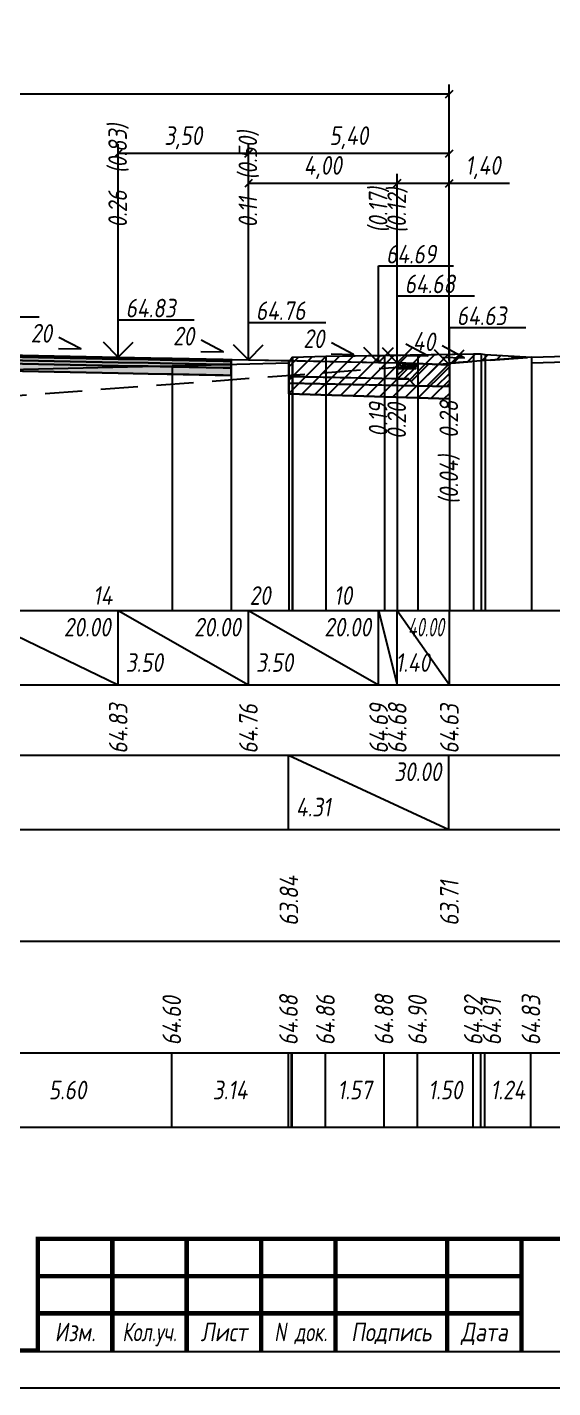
# Model space of a CAD drawing. Extents: x -717 to 1451, y -133302 to 233.
# Drawn here: x 198.5 to 269.1, y -126548.4 to -126365.7 of the extents above; entities that cross this region are included whole.
import ezdxf
from ezdxf.enums import TextEntityAlignment as Align

# ---------------------------------------------------------------- set-up
doc = ezdxf.new("R2010")
doc.units = 0
doc.linetypes.add('штриховая', pattern=[0.75, 0.5, -0.25])
for name, color, linetype in [('Зарамочное оформление', 7, 'Continuous'), ('Интерполированный поперечник', 2, 'Continuous'), ('Код_510', 7, 'Continuous'), ('Код_514', 1, 'Continuous'), ('Код_516', 1, 'Continuous'), ('Контур_0', 7, 'Continuous'), ('Контур_2564', 7, 'Continuous'), ('Контур_2660', 7, 'Continuous'), ('Контур_2665', 7, 'Continuous'), ('Контур_400', 7, 'Continuous'), ('Контур_508', 7, 'Continuous'), ('Контур_512', 7, 'Continuous'), ('Контур_513', 7, 'Continuous'), ('Красный поперечник', 1, 'Continuous'), ('Объём_2501', 7, 'Continuous'), ('Объём_2564', 7, 'Continuous'), ('Объём_2650', 7, 'Continuous'), ('Объём_2660', 7, 'Continuous'), ('Объём_2661', 7, 'Continuous'), ('Объём_2662', 7, 'Continuous'), ('Объём_2665', 7, 'Continuous'), ('Объём_2666', 7, 'Continuous'), ('Объём_2667', 7, 'Continuous'), ('Объём_2668', 7, 'Continuous'), ('Объём_2669', 7, 'Continuous'), ('Объём_2675', 7, 'Continuous'), ('Объём_2753', 7, 'Continuous'), ('Откосы', 7, 'Continuous'), ('Отметки покрытия', 7, 'Continuous'), ('Рабочие отметки', 7, 'Continuous'), ('Рабочие отметки доп.', 7, 'Continuous'), ('Слои выравнивания', 7, 'Continuous'), ('Таблица', 7, 'Continuous'), ('Уклоны проезжей части', 7, 'Continuous'), ('Черный поперечник', 3, 'Continuous')]:
    doc.layers.add(name, color=color, linetype=linetype)
for name, color, linetype, true_color in [('Контур_2540', 2, 'Continuous', 0xffff00), ('Контур_2560', 2, 'Continuous', 0xffff00), ('Контур_2561', 7, 'Continuous', 0xff8040), ('Контур_2562', 3, 'Continuous', 0x00ff00), ('Контур_2563', 7, 'Continuous', 0xff8000), ('Контур_2570', 7, 'Continuous', 0x80ff00), ('Контур_2725', 7, 'Continuous', 0x323232), ('Контур_2736', 4, 'Continuous', 0x00ffff), ('Контур_2737', 4, 'Continuous', 0x00ffff), ('Контур_2738', 4, 'Continuous', 0x00ffff), ('Контур_2739', 4, 'Continuous', 0x00ffff), ('Контур_2741', 4, 'Continuous', 0x00ffff), ('Контур_2742', 4, 'Continuous', 0x00ffff), ('Контур_2743', 4, 'Continuous', 0x00ffff), ('Контур_2744', 7, 'Continuous', 0xa4ffff), ('Контур_2745', 7, 'Continuous', 0xa4ffff), ('Контур_2747', 4, 'Continuous', 0x00ffff), ('Контур_2748', 4, 'Continuous', 0x00ffff), ('Контур_2749', 4, 'Continuous', 0x00ffff), ('Контур_2750', 4, 'Continuous', 0x00ffff), ('Контур_2751', 4, 'Continuous', 0x00ffff), ('Контур_2752', 4, 'Continuous', 0x00ffff), ('Контур_2760', 7, 'Continuous', 0x323232), ('Контур_2761', 7, 'Continuous', 0x323232), ('Контур_2762', 7, 'Continuous', 0x323232), ('Контур_2763', 7, 'Continuous', 0x323232), ('Контур_402', 7, 'Continuous', 0xff6464), ('Контур_703', 4, 'Continuous', 0x00ffff), ('Контур_705', 4, 'Continuous', 0x00ffff), ('Контур_707', 4, 'Continuous', 0x00ffff), ('Контур_720', 131, 'Continuous', 0xaaffff), ('Объём_2500', 7, 'Continuous', 0xc0c0c0), ('Объём_2520', 7, 'Continuous', 0x80ffff), ('Объём_2540', 2, 'Continuous', 0xffff00), ('Объём_2560', 2, 'Continuous', 0xffff00), ('Объём_2561', 7, 'Continuous', 0xff8040), ('Объём_2562', 3, 'Continuous', 0x00ff00), ('Объём_2563', 7, 'Continuous', 0xff8000), ('Объём_2600', 7, 'Continuous', 0x808000), ('Объём_2746', 2, 'Continuous', 0xffff00)]:
    doc.layers.add(name, color=color, linetype=linetype, true_color=true_color)
doc.styles.get("Standard").update_dxf_attribs({"font": 'txt', "height": 2.5})
doc.styles.add('М', font='romand.shx', dxfattribs={"width": 0.8, "oblique": 10, "height": 2.5})
doc.dimstyles.new('ISO-25', dxfattribs={"dimtxt": 2.5, "dimasz": 2.5, "dimexe": 1.25, "dimexo": 0.625, "dimtad": 1, "dimtxsty": 'Standard', "dimcen": 2.5, "dimadec": 0, "dimazin": 0, "dimtfac": 1, "dimtmove": 0, "dimatfit": 3, "dimfxl": 1, "dimarcsym": 0})

# ---------------------------------------------------------------- blocks, each defined once
blk = doc.blocks.new('Штамп')
at = {"linetype": 'Continuous'}
blk.add_wipeout([(199.95, -411.25), (384.95, -411.25), (384.95, -426.25), (199.95, -426.25)], dxfattribs=at).dxf.layer = 'Зарамочное оформление'
at = {"layer": 'Зарамочное оформление', "linetype": 'Continuous', "lineweight": -3, "const_width": 0.6, "flags": 128}
for points in [[(199.95, -426.25), (199.95, -411.25), (384.95, -411.25)], [(209.95, -411.25), (209.95, -426.25)], [(219.95, -411.25), (219.95, -426.25)], [(229.95, -411.25), (229.95, -426.25)], [(239.95, -411.25), (239.95, -426.25)], [(254.95, -411.25), (254.95, -426.25)], [(264.95, -411.25), (264.95, -426.25)], [(374.95, -411.25), (374.95, -426.25)], [(199.95, -416.25), (264.95, -416.25)], [(374.95, -418.25), (384.95, -418.25)], [(199.95, -421.25), (264.95, -421.25)]]:
    blk.add_lwpolyline(points, dxfattribs=at)
at = {"linetype": 'Continuous', "insert": (319.95, -419.17), "char_height": 5, "width": 110, "attachment_point": 5, "style": 'М'}
blk.add_mtext('{\\Q10;\\W0.8;43/23-Р-ЗП2-1}', dxfattribs=at)
at = {"layer": 'Зарамочное оформление', "linetype": 'Continuous', "style": 'М', "oblique": 10}
for s, width, p in [('Лист', 0.8, (379.95, -414.66)), ('Изм.', 0.8, (204.95, -423.75)), ('Кол.уч.', 0.7, (214.95, -423.75)), ('Лист', 0.8, (224.95, -423.75)), ('N док.', 0.7, (235.28, -423.75)), ('Подпись', 0.8, (247.45, -423.75)), ('Дата', 0.8, (259.95, -423.75))]:
    blk.add_text(s, height=2.5, dxfattribs=dict(at, width=width)).set_placement(p, align=Align.MIDDLE_CENTER)
blk = doc.blocks.new('шифр')
blk.add_blockref('Штамп', (0, -126177))
blk = doc.blocks.new('_Oblique')
at = {"color": 0, "linetype": 'ByBlock', "lineweight": -2}
blk.add_line((-0.5, -0.5), (0.5, 0.5), dxfattribs=at)
blk = doc.blocks.new('*D3988')
at = {"color": 0, "lineweight": -2, "transparency": 16777216}
for p, q in [((248.24, -126410.16), (248.24, -126385.37)), ((248.24, -126386.62), (255.24, -126386.62)), ((255.24, -126410.44), (255.24, -126385.37)), ((255.24, -126386.62), (263.32, -126386.62))]:
    blk.add_line(p, q, dxfattribs=at)
at = {"layer": 'Defpoints', "color": 0, "transparency": 16777216}
for p in [(255.24, -126386.62), (248.24, -126410.79), (255.24, -126411.07)]:
    blk.add_point(p, dxfattribs=at)
at = {"color": 0, "lineweight": -2, "transparency": 16777216, "rotation": 180}
blk.add_blockref('_Oblique', (248.24, -126386.62), dxfattribs=at)
at = {"color": 0, "lineweight": -2, "transparency": 16777216}
blk.add_blockref('_Oblique', (255.24, -126386.62), dxfattribs=at)
at = {"color": 0, "transparency": 16777216, "insert": (259.78, -126384.51), "char_height": 2.5, "width": 8.75, "attachment_point": 5, "style": 'М'}
blk.add_mtext('1,40', dxfattribs=at)
blk = doc.blocks.new('*D3990')
at = {"color": 0, "lineweight": -2, "transparency": 16777216}
for p, q in [((228.24, -126409.76), (228.24, -126385.37)), ((228.24, -126386.62), (248.24, -126386.62)), ((248.24, -126410.16), (248.24, -126385.37))]:
    blk.add_line(p, q, dxfattribs=at)
at = {"layer": 'Defpoints', "color": 0, "transparency": 16777216}
for p in [(248.24, -126386.62), (228.24, -126410.39), (248.24, -126410.79)]:
    blk.add_point(p, dxfattribs=at)
at = {"color": 0, "lineweight": -2, "transparency": 16777216, "rotation": 180}
blk.add_blockref('_Oblique', (228.24, -126386.62), dxfattribs=at)
at = {"color": 0, "lineweight": -2, "transparency": 16777216}
blk.add_blockref('_Oblique', (248.24, -126386.62), dxfattribs=at)
at = {"color": 0, "transparency": 16777216, "insert": (238.24, -126384.51), "char_height": 2.5, "width": 9.1667, "attachment_point": 5, "style": 'М'}
blk.add_mtext('4,00', dxfattribs=at)
blk = doc.blocks.new('*D3992')
at = {"color": 0, "lineweight": -2, "transparency": 16777216}
for p, q in [((210.74, -126409.41), (210.74, -126381.37)), ((228.24, -126382.62), (210.74, -126382.62)), ((228.24, -126409.76), (228.24, -126381.37))]:
    blk.add_line(p, q, dxfattribs=at)
at = {"layer": 'Defpoints', "color": 0, "transparency": 16777216}
for p in [(210.74, -126382.62), (210.74, -126410.04), (228.24, -126410.39)]:
    blk.add_point(p, dxfattribs=at)
at = {"color": 0, "lineweight": -2, "transparency": 16777216, "rotation": 180}
blk.add_blockref('_Oblique', (210.74, -126382.62), dxfattribs=at)
at = {"color": 0, "lineweight": -2, "transparency": 16777216}
blk.add_blockref('_Oblique', (228.24, -126382.62), dxfattribs=at)
at = {"color": 0, "transparency": 16777216, "insert": (219.49, -126380.51), "char_height": 2.5, "width": 9.5833, "attachment_point": 5, "style": 'М'}
blk.add_mtext('3,50', dxfattribs=at)
blk = doc.blocks.new('*D3993')
at = {"color": 0, "lineweight": -2, "transparency": 16777216}
for p, q in [((228.24, -126409.76), (228.24, -126381.37)), ((255.24, -126382.62), (228.24, -126382.62)), ((255.24, -126410.44), (255.24, -126381.37))]:
    blk.add_line(p, q, dxfattribs=at)
at = {"layer": 'Defpoints', "color": 0, "transparency": 16777216}
for p in [(228.24, -126382.62), (228.24, -126410.39), (255.24, -126411.07)]:
    blk.add_point(p, dxfattribs=at)
at = {"color": 0, "lineweight": -2, "transparency": 16777216, "rotation": 180}
blk.add_blockref('_Oblique', (228.24, -126382.62), dxfattribs=at)
at = {"color": 0, "lineweight": -2, "transparency": 16777216}
blk.add_blockref('_Oblique', (255.24, -126382.62), dxfattribs=at)
at = {"color": 0, "transparency": 16777216, "insert": (241.74, -126380.51), "char_height": 2.5, "width": 9.5833, "attachment_point": 5, "style": 'М'}
blk.add_mtext('5,40', dxfattribs=at)
blk = doc.blocks.new('*D3995')
at = {"color": 0, "lineweight": -2, "transparency": 16777216}
for p, q in [((122.23, -126410.7), (122.23, -126373.37)), ((255.24, -126410.44), (255.24, -126373.37)), ((122.23, -126374.62), (255.24, -126374.62))]:
    blk.add_line(p, q, dxfattribs=at)
at = {"layer": 'Defpoints', "color": 0, "transparency": 16777216}
for p in [(255.24, -126374.62), (122.23, -126411.33), (255.24, -126411.07)]:
    blk.add_point(p, dxfattribs=at)
at = {"color": 0, "lineweight": -2, "transparency": 16777216, "rotation": 180}
blk.add_blockref('_Oblique', (122.23, -126374.62), dxfattribs=at)
at = {"color": 0, "lineweight": -2, "transparency": 16777216}
blk.add_blockref('_Oblique', (255.24, -126374.62), dxfattribs=at)
at = {"color": 0, "transparency": 16777216, "insert": (188.74, -126372.51), "char_height": 2.5, "width": 12.0833, "attachment_point": 5, "style": 'М'}
blk.add_mtext('26,60', dxfattribs=at)

msp = doc.modelspace()

# ---------------------------------------------------------------- linework, layer by layer
at = {"flags": 128}
msp.add_lwpolyline([(-30.054, -126548.421), (389.946, -126548.421), (389.946, -126251.421), (-30.054, -126251.421)], close=True, dxfattribs=at)
at = {"const_width": 0.6, "flags": 128}
msp.add_lwpolyline([(-10.054, -126543.421), (384.946, -126543.421), (384.946, -126256.421), (-10.054, -126256.421)], close=True, dxfattribs=at)

# ---------------------------------------------------------------- next in the draw order: block references
msp.add_blockref('шифр', (0, 59.829))

# ---------------------------------------------------------------- next in the draw order: hatches: boundary and pattern name
h = msp.add_hatch()
h.set_pattern_fill('ANSI37', color=256, scale=0.1)
h.set_pattern_definition([(45, (249.49386, -126410.97558), (-0.22451, 0.22451), []), (135, (249.49386, -126410.97558), (-0.22451, -0.22451), [])])
h.paths.add_polyline_path([(248.244, -126410.726), (248.244, -126411.478), (250.749, -126411.478), (250.745, -126410.825), (249.486, -126410.976)])
at = {"layer": 'Объём_2563'}
h = msp.add_hatch(dxfattribs=at)
h.set_pattern_fill('ANSI31', color=256, scale=0.3)
h.paths.add_polyline_path([(138.244, -126412.745), (137.325, -126413.663), (116.893, -126414.072), (122.227, -126410.515), (124.727, -126410.206), (124.727, -126410.706), (124.227, -126410.706), (124.227, -126411.706), (125.627, -126411.706), (125.627, -126411.138), (134.623, -126410.96), (134.623, -126411.5), (136.023, -126411.5), (136.023, -126410.878), (138.844, -126410.752), (138.845, -126411.565), (138.345, -126411.566), (138.346, -126412.566), (139.744, -126412.565), (139.744, -126412.715)])
h.paths.add_polyline_path([(250.745, -126410.825), (255.244, -126411.005), (255.244, -126413.915), (250.662, -126413.823), (249.744, -126412.905), (248.244, -126412.875), (248.244, -126411.478), (250.749, -126411.478)])
at = {"layer": 'Объём_2600'}
h = msp.add_hatch(dxfattribs=at)
h.set_pattern_fill('ANSI31', color=6, scale=0.4)
h.paths.add_polyline_path([(121.154, -126411.571), (121.302, -126411.582), (121.357, -126411.577), (134.232, -126412.223), (134.732, -126412.973), (139.744, -126412.848), (139.744, -126415.117), (114.174, -126415.884), (105, -126422), (99.983, -126422.374), (112.704, -126416.261), (119.009, -126412.989), (119.655, -126412.734), (119.655, -126411.984)])
h.paths.add_polyline_path([(255.244, -126410.805), (255.244, -126415.567), (233.679, -126414.92), (233.679, -126410.731), (234.179, -126409.958), (238.644, -126409.849), (258.507, -126409.535), (259.515, -126409.544), (260.07, -126409.601), (266.228, -126409.987)])
at = {"layer": 'Слои выравнивания'}
for color, points in [(2, [(191.381, -126409.587), (210.744, -126409.975), (214.773, -126410.055), (217.993, -126410.12), (224.846, -126410.257), (225.943, -126410.279), (225.943, -126410.529), (224.846, -126410.507), (217.993, -126410.37), (214.773, -126410.305), (210.744, -126410.225), (191.381, -126409.837)]), (3, [(191.381, -126409.837), (210.744, -126410.225), (214.773, -126410.305), (217.993, -126410.37), (224.846, -126410.507), (225.943, -126410.529), (225.943, -126410.979), (224.846, -126410.957), (217.993, -126410.82), (214.773, -126410.755), (210.744, -126410.675), (191.381, -126410.287)]), (4, [(191.381, -126410.287), (210.744, -126410.675), (214.773, -126410.755), (217.993, -126410.82), (224.846, -126410.957), (225.943, -126410.979), (225.943, -126411.429), (224.846, -126411.407), (217.993, -126411.27), (214.773, -126411.205), (210.744, -126411.125), (191.381, -126410.737)]), (5, [(191.381, -126410.737), (210.744, -126411.125), (214.773, -126411.205), (217.993, -126411.27), (224.846, -126411.407), (225.943, -126411.429), (225.943, -126412.429), (224.846, -126412.407), (217.993, -126412.27), (214.773, -126412.205), (210.744, -126412.125), (191.381, -126411.737)])]:
    msp.add_hatch(color=color, dxfattribs=at).paths.add_polyline_path(points)

# ---------------------------------------------------------------- next in the draw order: linework, layer by layer
msp.add_lwpolyline([(248.244, -126410.726), (248.244, -126411.478), (250.749, -126411.478), (250.745, -126410.825), (249.486, -126410.976), (248.244, -126410.726)])
at = {"layer": 'Интерполированный поперечник', "linetype": 'штриховая', "ltscale": 10, "flags": 128}
msp.add_lwpolyline([(96.212, -126422.655), (266.228, -126409.987)], dxfattribs=at)
at = {"layer": 'Код_510'}
for p, q in [((217.939, -126513.421), (217.939, -126503.421)), ((233.624, -126513.421), (233.624, -126503.421)), ((234.047, -126513.421), (234.047, -126503.421)), ((234.124, -126513.421), (234.124, -126503.421)), ((238.59, -126513.421), (238.59, -126503.421)), ((246.462, -126513.421), (246.462, -126503.421)), ((250.963, -126513.421), (250.963, -126503.421)), ((258.453, -126513.421), (258.453, -126503.421)), ((259.461, -126513.421), (259.461, -126503.421)), ((260.016, -126513.421), (260.016, -126503.421)), ((266.209, -126513.421), (266.209, -126503.421))]:
    msp.add_line(p, q, dxfattribs=at)
at = {"layer": 'Код_514'}
for p, q in [((189.994, -126444), (210.744, -126454)), ((210.744, -126454), (210.744, -126444)), ((210.744, -126444), (228.244, -126454)), ((228.244, -126454), (228.244, -126444)), ((228.244, -126444), (245.744, -126454)), ((245.744, -126454), (245.744, -126444)), ((245.744, -126444), (248.244, -126454)), ((248.244, -126454), (248.244, -126444)), ((248.244, -126444), (255.244, -126454)), ((255.244, -126454), (255.244, -126444))]:
    msp.add_line(p, q, dxfattribs=at)
at = {"layer": 'Код_516'}
for p, q in [((233.624, -126473.421), (233.624, -126463.421)), ((233.624, -126463.421), (255.19, -126473.421)), ((255.19, -126473.421), (255.19, -126463.421))]:
    msp.add_line(p, q, dxfattribs=at)
at = {"layer": 'Контур_0', "flags": 128}
for points in [[(233.679, -126410.433), (248.244, -126410.725), (248.244, -126412.875), (233.679, -126412.583), (233.679, -126410.433), (233.679, -126410.433)], [(255.244, -126411.005), (255.244, -126411.005), (255.244, -126411.005), (255.244, -126411.005), (255.244, -126411.005), (255.244, -126411.005), (255.244, -126411.005), (255.244, -126411.005), (255.244, -126411.005), (255.244, -126411.005), (255.244, -126411.005), (255.244, -126411.005), (255.244, -126411.005), (255.244, -126411.005), (255.244, -126411.005), (255.244, -126412.523), (255.244, -126412.523), (255.244, -126411.005), (255.244, -126411.005), (255.244, -126410.805), (255.244, -126410.805), (255.244, -126410.805), (255.244, -126410.805), (255.244, -126410.805), (255.244, -126410.805), (255.244, -126410.805), (255.244, -126410.805), (255.244, -126410.805), (255.244, -126410.805), (255.244, -126410.805)], [(255.244, -126411.005), (255.244, -126411.005), (255.244, -126411.005), (255.244, -126411.005), (255.244, -126411.005), (255.244, -126411.005), (255.244, -126411.005), (255.244, -126411.005), (255.244, -126411.005), (255.244, -126411.005), (255.244, -126411.005), (255.244, -126411.005), (255.244, -126411.005), (255.244, -126411.005), (255.244, -126411.005), (255.244, -126412.523)]]:
    msp.add_lwpolyline(points, dxfattribs=at)
at = {"layer": 'Контур_0', "color": 250, "flags": 128}
for points in [[(248.244, -126413.775), (233.679, -126413.483), (233.679, -126412.583), (249.744, -126412.905), (250.662, -126413.823), (248.244, -126413.775), (248.244, -126413.775)], [(248.244, -126412.875), (249.744, -126412.905), (250.662, -126413.823), (255.244, -126413.915)]]:
    msp.add_lwpolyline(points, dxfattribs=at)
at = {"layer": 'Контур_2540', "flags": 128}
msp.add_lwpolyline([(233.679, -126413.816), (233.679, -126413.483), (255.244, -126413.915), (255.244, -126415.567), (233.679, -126414.92), (233.679, -126413.816), (233.679, -126413.816)], dxfattribs=at)
at = {"layer": 'Контур_2560', "flags": 128}
msp.add_lwpolyline([(248.244, -126410.725), (255.244, -126411.005), (255.244, -126411.005), (255.244, -126411.005)], dxfattribs=at)
at = {"layer": 'Контур_2561', "flags": 128}
msp.add_lwpolyline([(248.244, -126410.725), (248.244, -126410.725), (255.244, -126411.005), (255.244, -126411.005), (248.244, -126410.725)], dxfattribs=at)
at = {"layer": 'Контур_2562', "flags": 128}
msp.add_lwpolyline([(255.244, -126411.005), (255.244, -126411.005), (255.244, -126411.005), (255.244, -126411.005), (255.244, -126411.005)], dxfattribs=at)
at = {"layer": 'Контур_2563', "color": 250, "flags": 128}
msp.add_lwpolyline([(248.244, -126410.725), (255.244, -126411.005), (255.244, -126413.915), (250.662, -126413.823), (249.744, -126412.905), (248.244, -126412.875), (248.244, -126410.725), (248.244, -126410.725)], dxfattribs=at)
at = {"layer": 'Контур_2564', "flags": 128}
msp.add_lwpolyline([(248.244, -126410.725), (255.244, -126411.005)], dxfattribs=at)
at = {"layer": 'Контур_2570', "flags": 128}
msp.add_lwpolyline([(189.994, -126411.769), (217.993, -126411.132), (233.679, -126410.731), (234.101, -126410.074), (234.179, -126409.958), (238.644, -126409.849), (246.517, -126409.732), (251.017, -126409.657), (258.507, -126409.535), (259.515, -126409.544), (260.07, -126409.601), (266.263, -126409.988), (266.263, -126410.738), (280.244, -126410.319)], dxfattribs=at)
at = {"layer": 'Контур_2660', "flags": 128}
msp.add_lwpolyline([(233.679, -126414.92), (255.244, -126415.567)], dxfattribs=at)
at = {"layer": 'Контур_2665', "flags": 128}
msp.add_lwpolyline([(255.244, -126411.005), (255.244, -126411.005)], dxfattribs=at)
at = {"layer": 'Контур_2725', "flags": 128}
msp.add_lwpolyline([(139.744, -126412.848), (142.244, -126412.786), (146.521, -126412.679), (151.744, -126412.575), (156.618, -126412.477), (156.618, -126412.427), (164.41, -126412.271), (169.244, -126412.175), (174.271, -126412.074), (179.074, -126411.978), (179.074, -126412.028), (186.107, -126411.887), (189.994, -126411.81), (189.994, -126411.769), (190.211, -126411.764), (191.381, -126411.787), (191.381, -126411.737), (210.744, -126412.125), (214.773, -126412.205), (217.993, -126412.27), (224.846, -126412.407), (225.943, -126412.429)], dxfattribs=at)
at = {"layer": 'Контур_2736', "flags": 128}
msp.add_lwpolyline([(255.244, -126411.005), (255.244, -126411.005)], dxfattribs=at)
at = {"layer": 'Контур_2737', "flags": 128}
msp.add_lwpolyline([(255.244, -126411.005), (255.244, -126411.005)], dxfattribs=at)
at = {"layer": 'Контур_2738', "flags": 128}
msp.add_lwpolyline([(255.244, -126411.005), (255.244, -126411.005)], dxfattribs=at)
at = {"layer": 'Контур_2739', "flags": 128}
msp.add_lwpolyline([(255.244, -126411.005), (255.244, -126411.005)], dxfattribs=at)
at = {"layer": 'Контур_2741', "flags": 128}
msp.add_lwpolyline([(255.244, -126411.005), (255.244, -126410.805)], dxfattribs=at)
at = {"layer": 'Контур_2742', "flags": 128}
msp.add_lwpolyline([(255.244, -126410.805), (255.244, -126410.805)], dxfattribs=at)
at = {"layer": 'Контур_2743', "flags": 128}
msp.add_lwpolyline([(255.244, -126410.805), (255.244, -126410.805)], dxfattribs=at)
at = {"layer": 'Контур_2744', "flags": 128}
for points in [[(255.244, -126410.805), (255.244, -126410.805)], [(255.244, -126410.805), (255.244, -126410.805)], [(255.244, -126410.805), (255.244, -126410.805)], [(255.244, -126410.805), (255.244, -126410.805)], [(255.244, -126410.805), (255.244, -126410.805)], [(255.244, -126411.005), (255.244, -126411.005)]]:
    msp.add_lwpolyline(points, dxfattribs=at)
at = {"layer": 'Контур_2745', "flags": 128}
msp.add_lwpolyline([(255.244, -126411.005), (255.244, -126411.005)], dxfattribs=at)
msp.add_lwpolyline([(255.244, -126411.005), (255.244, -126411.005)], dxfattribs=at)
msp.add_lwpolyline([(255.244, -126411.005), (255.244, -126411.005)], dxfattribs=at)
msp.add_lwpolyline([(255.244, -126411.005), (255.244, -126411.005)], dxfattribs=at)
msp.add_lwpolyline([(255.244, -126411.005), (255.244, -126411.005)], dxfattribs=at)
msp.add_lwpolyline([(255.244, -126411.005), (255.244, -126411.005)], dxfattribs=at)
at = {"layer": 'Контур_2747', "flags": 128}
msp.add_lwpolyline([(255.244, -126411.005), (255.244, -126411.005)], dxfattribs=at)
at = {"layer": 'Контур_2748', "flags": 128}
msp.add_lwpolyline([(255.244, -126411.005), (255.244, -126411.005)], dxfattribs=at)
at = {"layer": 'Контур_2749', "flags": 128}
msp.add_lwpolyline([(255.244, -126411.005), (255.244, -126411.005)], dxfattribs=at)
at = {"layer": 'Контур_2750', "flags": 128}
msp.add_lwpolyline([(255.244, -126410.805), (255.244, -126410.805)], dxfattribs=at)
at = {"layer": 'Контур_2751', "flags": 128}
msp.add_lwpolyline([(255.244, -126410.805), (255.244, -126410.805)], dxfattribs=at)
at = {"layer": 'Контур_2752', "flags": 128}
msp.add_lwpolyline([(255.244, -126410.805), (255.244, -126410.805)], dxfattribs=at)
at = {"layer": 'Контур_2760', "flags": 128}
msp.add_lwpolyline([(139.744, -126410.565), (142.244, -126410.515), (146.521, -126410.429), (151.744, -126410.325), (156.618, -126410.227), (164.41, -126410.071), (169.244, -126409.975), (174.271, -126409.874), (179.074, -126409.778), (186.107, -126409.637), (189.994, -126409.56), (190.211, -126409.564), (191.381, -126409.587), (210.744, -126409.975), (214.773, -126410.055), (217.993, -126410.12), (224.846, -126410.257), (225.943, -126410.279)], dxfattribs=at)
at = {"layer": 'Контур_2761', "flags": 128}
msp.add_lwpolyline([(139.744, -126410.815), (142.244, -126410.765), (146.521, -126410.679), (151.744, -126410.575), (156.618, -126410.477), (164.41, -126410.321), (169.244, -126410.225), (174.271, -126410.124), (179.074, -126410.028), (186.107, -126409.887), (189.994, -126409.81), (190.211, -126409.814), (191.381, -126409.837), (210.744, -126410.225), (214.773, -126410.305), (217.993, -126410.37), (224.846, -126410.507), (225.943, -126410.529)], dxfattribs=at)
at = {"layer": 'Контур_2762', "flags": 128}
msp.add_lwpolyline([(139.744, -126411.265), (142.244, -126411.215), (146.521, -126411.129), (151.744, -126411.025), (156.618, -126410.927), (164.41, -126410.771), (169.244, -126410.675), (174.271, -126410.574), (179.074, -126410.478), (186.107, -126410.337), (189.994, -126410.26), (190.211, -126410.264), (191.381, -126410.287), (210.744, -126410.675), (214.773, -126410.755), (217.993, -126410.82), (224.846, -126410.957), (225.943, -126410.979)], dxfattribs=at)
at = {"layer": 'Контур_2763', "flags": 128}
msp.add_lwpolyline([(139.744, -126411.715), (142.244, -126411.665), (146.521, -126411.579), (151.744, -126411.475), (156.618, -126411.377), (164.41, -126411.221), (169.244, -126411.125), (174.271, -126411.024), (179.074, -126410.928), (186.107, -126410.787), (189.994, -126410.71), (190.211, -126410.714), (191.381, -126410.737), (210.744, -126411.125), (214.773, -126411.205), (217.993, -126411.27), (224.846, -126411.407), (225.943, -126411.429)], dxfattribs=at)
at = {"layer": 'Контур_400', "flags": 128}
msp.add_lwpolyline([(189.994, -126409.56), (210.744, -126409.975), (228.244, -126410.325), (228.244, -126410.325), (228.244, -126410.325), (228.244, -126410.325), (245.744, -126410.675), (245.744, -126410.675), (248.244, -126410.725)], dxfattribs=at)
at = {"layer": 'Контур_402', "flags": 128}
msp.add_lwpolyline([(114.174, -126415.884), (139.744, -126415.117), (139.744, -126412.848), (146.521, -126412.679), (156.618, -126412.477), (156.618, -126412.427), (179.074, -126411.978), (179.074, -126412.028), (189.994, -126411.81), (189.994, -126411.769), (190.211, -126411.764), (191.381, -126411.787), (191.381, -126411.737), (225.943, -126412.429), (225.943, -126410.279), (228.244, -126410.325), (233.679, -126410.433), (233.679, -126414.92), (255.244, -126415.567)], dxfattribs=at)
at = {"layer": 'Контур_508', "flags": 128}
msp.add_lwpolyline([(105, -126422), (114.174, -126415.884), (139.744, -126415.117), (139.744, -126412.848), (146.521, -126412.679), (156.618, -126412.477), (156.618, -126412.427), (179.074, -126411.978), (179.074, -126412.028), (189.994, -126411.81), (189.994, -126411.769), (190.211, -126411.764), (191.381, -126411.787), (191.381, -126411.737), (225.943, -126412.429), (225.943, -126410.279), (228.244, -126410.325), (233.679, -126410.433), (233.679, -126414.92), (255.244, -126415.567)], dxfattribs=at)
at = {"layer": 'Контур_512', "flags": 128}
msp.add_lwpolyline([(233.679, -126414.92), (255.244, -126415.567)], dxfattribs=at)
at = {"layer": 'Контур_513', "flags": 128}
msp.add_lwpolyline([(105, -126422), (114.174, -126415.884), (139.744, -126415.117), (139.744, -126412.848), (146.521, -126412.679), (156.618, -126412.477), (156.618, -126412.427), (179.074, -126411.978), (179.074, -126412.028), (189.994, -126411.81), (189.994, -126411.769), (190.211, -126411.764), (191.381, -126411.787), (191.381, -126411.737), (225.943, -126412.429), (225.943, -126410.279), (228.244, -126410.325), (233.679, -126410.433), (233.679, -126414.92), (255.244, -126415.567)], dxfattribs=at)
at = {"layer": 'Контур_703', "flags": 128}
for points in [[(255.244, -126411.005), (255.244, -126411.005)], [(255.244, -126411.005), (255.244, -126412.523)]]:
    msp.add_lwpolyline(points, dxfattribs=at)
at = {"layer": 'Контур_705', "flags": 128}
msp.add_lwpolyline([(255.244, -126411.005), (255.244, -126411.005)], dxfattribs=at)
at = {"layer": 'Контур_707', "flags": 128}
for points in [[(255.244, -126411.005), (255.244, -126411.005), (255.244, -126410.805)], [(255.244, -126412.523), (255.244, -126411.005)]]:
    msp.add_lwpolyline(points, dxfattribs=at)
at = {"layer": 'Контур_720', "flags": 128}
msp.add_lwpolyline([(255.244, -126412.523), (255.244, -126412.523)], dxfattribs=at)
at = {"layer": 'Красный поперечник'}
for p, q in [((189.994, -126409.56), (210.744, -126409.975)), ((210.744, -126409.975), (228.244, -126410.325)), ((228.244, -126410.325), (245.744, -126410.675)), ((245.744, -126410.675), (248.244, -126410.725)), ((248.244, -126410.725), (255.244, -126411.005)), ((233.679, -126414.92), (233.679, -126444)), ((255.244, -126415.567), (255.244, -126444))]:
    msp.add_line(p, q, dxfattribs=at)
at = {"layer": 'Объём_2500', "flags": 128}
msp.add_lwpolyline([(233.679, -126410.433), (248.244, -126410.725), (248.244, -126412.875), (233.679, -126412.583), (233.679, -126410.433), (233.679, -126410.433)], dxfattribs=at)
msp.add_lwpolyline([(233.679, -126410.433), (248.244, -126410.725), (248.244, -126412.875), (233.679, -126412.583), (233.679, -126410.433), (233.679, -126410.433)], dxfattribs=at)
at = {"layer": 'Объём_2501', "flags": 128}
for points in [[(189.994, -126409.56), (210.744, -126409.975), (228.244, -126410.325), (228.244, -126410.325), (228.244, -126410.325), (228.244, -126410.325), (245.744, -126410.675), (245.744, -126410.675), (248.244, -126410.725)], [(228.244, -126410.325), (245.744, -126410.675), (245.744, -126410.675), (248.244, -126410.725)]]:
    msp.add_lwpolyline(points, dxfattribs=at)
at = {"layer": 'Объём_2520', "color": 250, "flags": 128}
msp.add_lwpolyline([(248.244, -126413.775), (233.679, -126413.483), (233.679, -126412.583), (249.744, -126412.905), (250.662, -126413.823), (248.244, -126413.775), (248.244, -126413.775)], dxfattribs=at)
msp.add_lwpolyline([(248.244, -126413.775), (233.679, -126413.483), (233.679, -126412.583), (249.744, -126412.905), (250.662, -126413.823), (248.244, -126413.775), (248.244, -126413.775)], dxfattribs=at)
at = {"layer": 'Объём_2540', "flags": 128}
msp.add_lwpolyline([(233.679, -126413.816), (233.679, -126413.483), (255.244, -126413.915), (255.244, -126415.567), (233.679, -126414.92), (233.679, -126413.816), (233.679, -126413.816)], dxfattribs=at)
msp.add_lwpolyline([(233.679, -126413.816), (233.679, -126413.483), (255.244, -126413.915), (255.244, -126415.567), (233.679, -126414.92), (233.679, -126413.816), (233.679, -126413.816)], dxfattribs=at)
at = {"layer": 'Объём_2560', "flags": 128}
msp.add_lwpolyline([(248.244, -126410.725), (255.244, -126411.005), (255.244, -126411.005), (255.244, -126411.005)], dxfattribs=at)
msp.add_lwpolyline([(248.244, -126410.725), (255.244, -126411.005), (255.244, -126411.005), (255.244, -126411.005)], dxfattribs=at)
at = {"layer": 'Объём_2561', "flags": 128}
msp.add_lwpolyline([(248.244, -126410.725), (248.244, -126410.725), (255.244, -126411.005), (255.244, -126411.005), (248.244, -126410.725)], dxfattribs=at)
msp.add_lwpolyline([(248.244, -126410.725), (248.244, -126410.725), (255.244, -126411.005), (255.244, -126411.005), (248.244, -126410.725)], dxfattribs=at)
at = {"layer": 'Объём_2562', "flags": 128}
msp.add_lwpolyline([(255.244, -126411.005), (255.244, -126411.005), (255.244, -126411.005), (255.244, -126411.005), (255.244, -126411.005)], dxfattribs=at)
msp.add_lwpolyline([(255.244, -126411.005), (255.244, -126411.005), (255.244, -126411.005), (255.244, -126411.005), (255.244, -126411.005)], dxfattribs=at)
at = {"layer": 'Объём_2563', "color": 250, "flags": 128}
for points in [[(248.244, -126410.725), (255.244, -126411.005), (255.244, -126413.915), (250.662, -126413.823), (249.744, -126412.905), (248.244, -126412.875), (248.244, -126410.725), (248.244, -126410.725)], [(250.745, -126410.825), (255.244, -126411.005), (255.244, -126413.915), (250.662, -126413.823), (249.744, -126412.905), (248.244, -126412.875), (248.244, -126411.478), (250.749, -126411.478), (250.745, -126410.825), (250.745, -126410.825)]]:
    msp.add_lwpolyline(points, dxfattribs=at)
at = {"layer": 'Объём_2564', "flags": 128}
msp.add_lwpolyline([(248.244, -126410.725), (255.244, -126411.005)], dxfattribs=at)
msp.add_lwpolyline([(248.244, -126410.725), (255.244, -126411.005)], dxfattribs=at)
at = {"layer": 'Объём_2650', "flags": 128}
msp.add_lwpolyline([(255.244, -126410.805), (255.244, -126415.567), (233.679, -126414.92), (233.679, -126410.731), (234.179, -126409.958), (238.644, -126409.849), (258.507, -126409.535), (259.515, -126409.544), (260.07, -126409.601), (266.228, -126409.987), (255.244, -126410.805), (255.244, -126410.805)], dxfattribs=at)
at = {"layer": 'Объём_2650', "color": 6, "flags": 128}
msp.add_lwpolyline([(255.244, -126410.805), (255.244, -126415.567), (233.679, -126414.92), (233.679, -126410.731), (234.179, -126409.958), (238.644, -126409.849), (258.507, -126409.535), (259.515, -126409.544), (260.07, -126409.601), (266.228, -126409.987), (255.244, -126410.805), (255.244, -126410.805)], dxfattribs=at)
at = {"layer": 'Объём_2660', "flags": 128}
msp.add_lwpolyline([(233.679, -126414.92), (255.244, -126415.567)], dxfattribs=at)
msp.add_lwpolyline([(233.679, -126414.92), (255.244, -126415.567)], dxfattribs=at)
at = {"layer": 'Объём_2661', "flags": 128}
msp.add_lwpolyline([(255.244, -126411.005), (255.244, -126412.523)], dxfattribs=at)
msp.add_lwpolyline([(255.244, -126411.005), (255.244, -126412.523)], dxfattribs=at)
at = {"layer": 'Объём_2662', "flags": 128}
msp.add_lwpolyline([(255.244, -126412.523), (255.244, -126411.005), (255.244, -126410.805)], dxfattribs=at)
msp.add_lwpolyline([(255.244, -126412.523), (255.244, -126411.005), (255.244, -126410.805)], dxfattribs=at)
at = {"layer": 'Объём_2665', "flags": 128}
msp.add_lwpolyline([(255.244, -126411.005), (255.244, -126411.005)], dxfattribs=at)
msp.add_lwpolyline([(255.244, -126411.005), (255.244, -126411.005)], dxfattribs=at)
at = {"layer": 'Объём_2666', "flags": 128}
msp.add_lwpolyline([(255.244, -126411.005), (255.244, -126411.005)], dxfattribs=at)
msp.add_lwpolyline([(255.244, -126411.005), (255.244, -126411.005)], dxfattribs=at)
at = {"layer": 'Объём_2667', "flags": 128}
for points in [[(255.244, -126411.005), (255.244, -126410.805)], [(255.244, -126411.005), (255.244, -126410.805)], [(255.244, -126411.005), (255.244, -126411.005)], [(255.244, -126411.005), (255.244, -126411.005)]]:
    msp.add_lwpolyline(points, dxfattribs=at)
at = {"layer": 'Объём_2668', "flags": 128}
for points in [[(255.244, -126410.805), (255.244, -126410.805)], [(255.244, -126410.805), (255.244, -126410.805)], [(255.244, -126411.005), (255.244, -126411.005)], [(255.244, -126411.005), (255.244, -126411.005)]]:
    msp.add_lwpolyline(points, dxfattribs=at)
at = {"layer": 'Объём_2669', "flags": 128}
for points in [[(255.244, -126410.805), (255.244, -126410.805)], [(255.244, -126410.805), (255.244, -126410.805)], [(255.244, -126411.005), (255.244, -126411.005)], [(255.244, -126411.005), (255.244, -126411.005)]]:
    msp.add_lwpolyline(points, dxfattribs=at)
at = {"layer": 'Объём_2675', "flags": 128}
for points in [[(255.244, -126410.805), (255.244, -126410.805)], [(255.244, -126410.805), (255.244, -126410.805)], [(255.244, -126410.805), (255.244, -126410.805)], [(255.244, -126410.805), (255.244, -126410.805)], [(255.244, -126410.805), (255.244, -126410.805)], [(255.244, -126410.805), (255.244, -126410.805)], [(255.244, -126410.805), (255.244, -126410.805)], [(255.244, -126410.805), (255.244, -126410.805)], [(255.244, -126410.805), (255.244, -126410.805)], [(255.244, -126410.805), (255.244, -126410.805)], [(255.244, -126411.005), (255.244, -126411.005)], [(255.244, -126411.005), (255.244, -126411.005)], [(255.244, -126411.005), (255.244, -126411.005)], [(255.244, -126411.005), (255.244, -126411.005)], [(255.244, -126411.005), (255.244, -126411.005)], [(255.244, -126411.005), (255.244, -126411.005)], [(255.244, -126411.005), (255.244, -126411.005)], [(255.244, -126411.005), (255.244, -126411.005)], [(255.244, -126411.005), (255.244, -126411.005)], [(255.244, -126411.005), (255.244, -126411.005)], [(255.244, -126411.005), (255.244, -126411.005)], [(255.244, -126411.005), (255.244, -126411.005)], [(255.244, -126411.005), (255.244, -126411.005)], [(255.244, -126411.005), (255.244, -126411.005)]]:
    msp.add_lwpolyline(points, dxfattribs=at)
at = {"layer": 'Объём_2746', "flags": 128}
msp.add_lwpolyline([(255.244, -126415.567), (233.679, -126414.92), (233.679, -126410.731), (233.868, -126410.437), (248.244, -126410.725), (255.244, -126411.005), (255.244, -126415.567), (255.244, -126415.567)], dxfattribs=at)
msp.add_lwpolyline([(255.244, -126415.567), (233.679, -126414.92), (233.679, -126410.731), (233.868, -126410.437), (248.244, -126410.725), (255.244, -126411.005), (255.244, -126415.567), (255.244, -126415.567)], dxfattribs=at)
at = {"layer": 'Объём_2753', "flags": 128}
msp.add_lwpolyline([(233.679, -126410.433), (233.679, -126410.433)], dxfattribs=at)
msp.add_lwpolyline([(233.679, -126410.433), (233.679, -126410.433)], dxfattribs=at)
at = {"layer": 'Откосы', "color": 1, "flags": 128}
for points in [[(202.738, -126408.814), (205.738, -126408.874), (202.768, -126407.315)], [(221.863, -126409.197), (224.863, -126409.257), (221.893, -126407.697)], [(239.363, -126409.547), (242.363, -126409.607), (239.393, -126408.047)], [(254.232, -126409.963), (257.229, -126410.083), (254.292, -126408.465)]]:
    msp.add_lwpolyline(points, dxfattribs=at)
at = {"layer": 'Отметки покрытия', "color": 1}
for p, q in [((245.744, -126410.675), (245.744, -126397.725)), ((245.744, -126397.725), (255.819, -126397.725)), ((248.244, -126410.725), (248.244, -126401.725)), ((248.244, -126401.725), (258.614, -126401.725)), ((189.994, -126404.56), (200.099, -126404.56)), ((210.744, -126409.975), (210.744, -126404.975)), ((210.744, -126404.975), (220.96, -126404.975)), ((228.244, -126410.325), (228.244, -126405.325)), ((228.244, -126405.325), (238.642, -126405.325)), ((255.244, -126411.005), (255.244, -126406.005)), ((255.244, -126406.005), (265.515, -126406.005)), ((210.744, -126409.975), (208.744, -126407.975)), ((210.744, -126409.975), (212.744, -126407.975)), ((228.244, -126410.325), (226.244, -126408.325)), ((228.244, -126410.325), (230.244, -126408.325)), ((245.744, -126410.675), (243.744, -126408.675)), ((245.744, -126410.675), (247.744, -126408.675)), ((248.244, -126410.725), (246.244, -126408.725)), ((248.244, -126410.725), (250.244, -126408.725)), ((255.244, -126411.005), (253.244, -126409.005)), ((255.244, -126411.005), (257.244, -126409.005))]:
    msp.add_line(p, q, dxfattribs=at)
at = {"layer": 'Слои выравнивания'}
for p, q in [((225.943, -126410.279), (225.943, -126444)), ((233.679, -126410.433), (233.679, -126444)), ((248.244, -126410.725), (248.244, -126444))]:
    msp.add_line(p, q, dxfattribs=at)
at = {"layer": 'Слои выравнивания', "color": 2, "flags": 128}
msp.add_lwpolyline([(191.381, -126409.587), (210.744, -126409.975), (214.773, -126410.055), (217.993, -126410.12), (224.846, -126410.257), (225.943, -126410.279), (225.943, -126410.529), (224.846, -126410.507), (217.993, -126410.37), (214.773, -126410.305), (210.744, -126410.225), (191.381, -126409.837)], close=True, dxfattribs=at)
at = {"layer": 'Слои выравнивания', "color": 3, "flags": 128}
msp.add_lwpolyline([(191.381, -126409.837), (210.744, -126410.225), (214.773, -126410.305), (217.993, -126410.37), (224.846, -126410.507), (225.943, -126410.529), (225.943, -126410.979), (224.846, -126410.957), (217.993, -126410.82), (214.773, -126410.755), (210.744, -126410.675), (191.381, -126410.287)], close=True, dxfattribs=at)
at = {"layer": 'Слои выравнивания', "color": 4, "flags": 128}
msp.add_lwpolyline([(191.381, -126410.287), (210.744, -126410.675), (214.773, -126410.755), (217.993, -126410.82), (224.846, -126410.957), (225.943, -126410.979), (225.943, -126411.429), (224.846, -126411.407), (217.993, -126411.27), (214.773, -126411.205), (210.744, -126411.125), (191.381, -126410.737)], close=True, dxfattribs=at)
at = {"layer": 'Слои выравнивания', "color": 5, "flags": 128}
msp.add_lwpolyline([(191.381, -126410.737), (210.744, -126411.125), (214.773, -126411.205), (217.993, -126411.27), (224.846, -126411.407), (225.943, -126411.429), (225.943, -126412.429), (224.846, -126412.407), (217.993, -126412.27), (214.773, -126412.205), (210.744, -126412.125), (191.381, -126411.737)], close=True, dxfattribs=at)
at = {"layer": 'Таблица'}
for p, q in [((80, -126444), (280.244, -126444)), ((80, -126454), (280.244, -126454)), ((80, -126463.421), (280.244, -126463.421)), ((79.946, -126473.421), (280.19, -126473.421)), ((79.946, -126488.421), (280.19, -126488.421)), ((79.946, -126503.421), (280.19, -126503.421)), ((79.946, -126513.421), (280.19, -126513.421))]:
    msp.add_line(p, q, dxfattribs=at)
at = {"layer": 'Уклоны проезжей части', "color": 1, "flags": 128}
for points in [[(202.738, -126408.814), (205.738, -126408.874), (202.768, -126407.315)], [(221.863, -126409.197), (224.863, -126409.257), (221.893, -126407.697)], [(239.363, -126409.547), (242.363, -126409.607), (239.393, -126408.047)], [(249.363, -126409.747), (252.363, -126409.807), (249.393, -126408.247)], [(254.232, -126409.963), (257.229, -126410.083), (254.292, -126408.465)]]:
    msp.add_lwpolyline(points, dxfattribs=at)
at = {"layer": 'Черный поперечник', "color": 7}
for p, q in [((234.101, -126410.074), (234.101, -126444)), ((234.179, -126409.958), (234.179, -126444)), ((238.644, -126409.849), (238.644, -126444)), ((246.517, -126409.732), (246.517, -126444)), ((251.017, -126409.657), (251.017, -126444)), ((258.507, -126409.535), (258.507, -126444)), ((259.515, -126409.544), (259.515, -126444)), ((260.07, -126409.601), (260.07, -126444)), ((266.263, -126409.988), (266.263, -126444)), ((217.993, -126411.132), (217.993, -126444)), ((233.679, -126410.731), (233.679, -126444))]:
    msp.add_line(p, q, dxfattribs=at)
at = {"layer": 'Черный поперечник', "flags": 128}
msp.add_lwpolyline([(189.994, -126411.769), (217.993, -126411.132), (233.679, -126410.731), (234.101, -126410.074), (234.179, -126409.958), (238.644, -126409.849), (246.517, -126409.732), (251.017, -126409.657), (258.507, -126409.535), (259.515, -126409.544), (260.07, -126409.601), (266.263, -126409.988), (280.244, -126409.569)], dxfattribs=at)

# ---------------------------------------------------------------- next in the draw order: texts
at = {"layer": 'Код_510', "style": 'М', "oblique": 10, "width": 0.8}
for s, p in [('64.60', (217.939, -126502.421)), ('64.68', (233.624, -126502.421)), ('64.86', (238.59, -126502.421)), ('64.88', (246.462, -126502.421)), ('64.90', (250.963, -126502.421)), ('64.92', (258.453, -126502.421)), ('64.91', (260.953, -126502.421)), ('64.83', (266.209, -126502.421))]:
    msp.add_text(s, height=2.5, rotation=90, dxfattribs=at).set_placement(p, align=Align.MIDDLE_LEFT)
for s, p in [('5.60', (203.939, -126508.421)), ('3.14', (225.782, -126508.421)), ('1.57', (242.526, -126508.421)), ('1.50', (254.708, -126508.421)), ('1.24', (263.112, -126508.421))]:
    msp.add_text(s, height=2.5, dxfattribs=at).set_placement(p, align=Align.MIDDLE_CENTER)
at = {"layer": 'Код_514', "style": 'М', "oblique": 10}
for s, width, p in [('20.00', 0.8, (209.744, -126445)), ('20.00', 0.8, (227.244, -126445)), ('20.00', 0.8, (244.744, -126445)), ('40.00', 0.6, (254.528, -126445))]:
    msp.add_text(s, height=2.5, dxfattribs=dict(at, width=width)).set_placement(p, align=Align.TOP_RIGHT)
at = {"layer": 'Код_514', "style": 'М', "oblique": 10, "width": 0.8}
for s, p in [('3.50', (211.744, -126453)), ('3.50', (229.244, -126453)), ('1.40', (248.011, -126453))]:
    msp.add_text(s, height=2.5, dxfattribs=at).set_placement(p, align=Align.BOTTOM_LEFT)
for s, p in [('64.83', (210.744, -126463.241)), ('64.76', (228.244, -126463.241)), ('64.69', (245.744, -126463.241)), ('64.68', (248.244, -126463.241)), ('64.63', (255.244, -126463.241))]:
    msp.add_text(s, height=2.5, rotation=90, dxfattribs=at).set_placement(p, align=Align.MIDDLE_LEFT)
at = {"layer": 'Код_516', "style": 'М', "oblique": 10, "width": 0.8}
msp.add_text('30.00', height=2.5, dxfattribs=at).set_placement((254.19, -126464.421), align=Align.TOP_RIGHT)
msp.add_text('4.31', height=2.5, dxfattribs=at).set_placement((234.624, -126472.421), align=Align.BOTTOM_LEFT)
for s, p in [('63.84', (233.679, -126486.371)), ('63.71', (255.244, -126486.371))]:
    msp.add_text(s, height=2.5, rotation=90, dxfattribs=at).set_placement(p, align=Align.MIDDLE_LEFT)
at = {"layer": 'Откосы', "color": 1, "style": 'М', "oblique": 10, "width": 0.8}
for s, rotation, p in [('20', 358.85423, (200.389, -126408.767)), ('20', 358.85423, (219.514, -126409.15)), ('20', 358.85423, (237.014, -126409.5)), ('40', 357.70938, (251.784, -126409.865))]:
    msp.add_text(s, height=2.5, rotation=rotation, dxfattribs=at).set_placement(p, align=Align.BOTTOM_CENTER)
at = {"layer": 'Отметки покрытия', "color": 1, "style": 'М', "oblique": 10, "width": 0.8}
for s, p in [('64.69', (246.744, -126398.139)), ('64.68', (249.244, -126402.139)), ('64.83', (211.744, -126405.389)), ('64.76', (229.244, -126405.739)), ('64.63', (256.244, -126406.419))]:
    msp.add_text(s, height=2.5, dxfattribs=at).set_placement(p, align=Align.BOTTOM_LEFT)
at = {"layer": 'Рабочие отметки', "color": 1, "style": 'М', "oblique": 10, "width": 0.8}
for s, p in [('0.26', (210.666, -126392.565)), ('0.11', (228.166, -126392.565))]:
    msp.add_text(s, height=2.5, rotation=90, dxfattribs=at).set_placement(p, align=Align.MIDDLE_LEFT)
for s, p in [('0.19', (245.666, -126416.042)), ('0.20', (248.166, -126416.092)), ('0.28', (255.166, -126415.81))]:
    msp.add_text(s, height=2.5, rotation=90, dxfattribs=at).set_placement(p, align=Align.MIDDLE_RIGHT)
at = {"layer": 'Рабочие отметки доп.', "color": 1, "style": 'М', "oblique": 10, "width": 0.8}
for s, p in [('(0.83)', (210.666, -126385.265)), ('(0.50)', (228.166, -126386.115)), ('(0.17)', (245.666, -126393.244)), ('(0.12)', (248.166, -126393.294))]:
    msp.add_text(s, height=2.5, rotation=90, dxfattribs=at).set_placement(p, align=Align.MIDDLE_LEFT)
msp.add_text('(0.04)', height=2.5, rotation=90, dxfattribs=at).set_placement((255.166, -126423.11), align=Align.MIDDLE_RIGHT)
at = {"layer": 'Слои выравнивания', "style": 'М', "oblique": 10, "width": 0.8}
for s, p in [('14', (208.662, -126444)), ('20', (229.811, -126444)), ('10', (240.961, -126444))]:
    msp.add_text(s, height=2.5, dxfattribs=at).set_placement(p, align=Align.BOTTOM_CENTER)
at = {"layer": 'Уклоны проезжей части', "color": 1, "style": 'М', "oblique": 10, "width": 0.8}
for s, rotation, p in [('20', 358.85423, (200.389, -126408.767)), ('20', 358.85423, (219.514, -126409.15)), ('20', 358.85423, (237.014, -126409.5)), ('40', 357.70938, (251.784, -126409.865))]:
    msp.add_text(s, height=2.5, rotation=rotation, dxfattribs=at).set_placement(p, align=Align.BOTTOM_CENTER)

# ---------------------------------------------------------------- next in the draw order: dimensions: what is measured, and where the dimension line sits
at = {"color": 5}
for base, p1, p2, picture, middle in [((255.244, -126374.622), (122.227, -126411.328), (255.244, -126411.067), '*D3995', (188.736, -126372.509)), ((248.244, -126386.622), (228.244, -126410.387), (248.244, -126410.787), '*D3990', (238.244, -126384.509)), ((255.244, -126386.622), (248.244, -126410.787), (255.244, -126411.067), '*D3988', (259.784, -126384.509))]:
    dim = msp.add_linear_dim(base=base, p1=p1, p2=p2, angle=180, dimstyle='ISO-25', override={"dimasz": 1, "dimlfac": 0.2, "dimzin": 0, "dimtxsty": 'М', "dimblk1": 'Oblique', "dimblk2": 'Oblique', "dimsah": 1}, dxfattribs=at)
    dim.commit()
    dim.dimension.update_dxf_attribs({"geometry": picture, "text_midpoint": middle})
for base, p1, p2, picture, middle in [((210.744, -126382.622), (228.244, -126410.387), (210.744, -126410.037), '*D3992', (219.494, -126380.509)), ((228.244, -126382.622), (255.244, -126411.067), (228.244, -126410.387), '*D3993', (241.744, -126380.509))]:
    dim = msp.add_linear_dim(base=base, p1=p1, p2=p2, dimstyle='ISO-25', override={"dimasz": 1, "dimlfac": 0.2, "dimzin": 0, "dimtxsty": 'М', "dimblk1": 'Oblique', "dimblk2": 'Oblique', "dimsah": 1}, dxfattribs=at)
    dim.commit()
    dim.dimension.update_dxf_attribs({"geometry": picture, "text_midpoint": middle})

doc.saveas('drawing.dxf')
